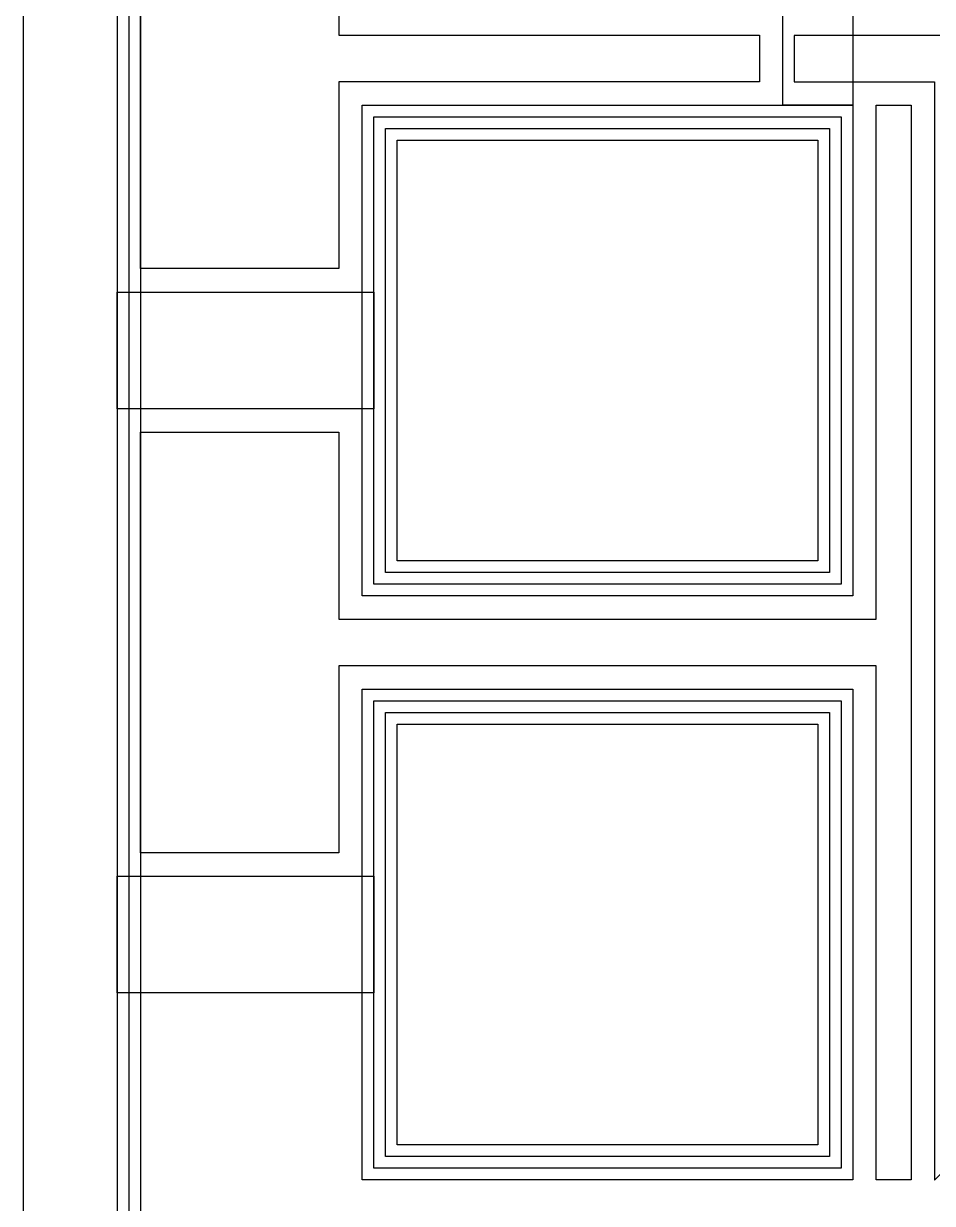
# Model space of a CAD drawing. Extents: x 17 to 2017, y 12 to 3012.
# Drawn here: x 17 to 406, y 2022 to 2527 of the extents above; entities that cross this region are included whole.
import ezdxf

# ---------------------------------------------------------------- set-up
doc = ezdxf.new("R2010")
doc.units = 0
doc.header["$MEASUREMENT"] = 0
for name, color, linetype in [('L12D0_ETCH', 190, 'CONTINUOUS'), ('L14D0_AU', 2, 'CONTINUOUS'), ('L3D0_BASE', 3, 'CONTINUOUS'), ('L4D0_CNTR', 1, 'CONTINUOUS'), ('L7D0_DE', 42, 'CONTINUOUS'), ('L8D0_WIRE', 5, 'CONTINUOUS')]:
    doc.layers.add(name, color=color, linetype=linetype)

msp = doc.modelspace()

# ---------------------------------------------------------------- linework, layer by layer
at = {"layer": 'L12D0_ETCH'}
msp.add_lwpolyline([(16.55, 2962.27), (66.55, 2962.27), (66.55, 62.27), (1966.55, 62.27), (1966.55, 2962.27), (16.55, 2962.27), (16.55, 3012.27), (2016.55, 3012.27), (2016.55, 12.27), (16.55, 12.27)], close=True, dxfattribs=at)
at = {"layer": 'L14D0_AU'}
for points in [[(151.55, 2602.27), (151.55, 2522.27), (331.55, 2522.27), (331.55, 2502.27), (151.55, 2502.27), (151.55, 2422.27), (66.55, 2422.27), (66.55, 2602.27)], [(151.55, 2252.27), (151.55, 2172.27), (66.55, 2172.27), (66.55, 2352.27), (151.55, 2352.27), (151.55, 2272.27), (381.55, 2272.27), (381.55, 2492.27), (396.55, 2492.27), (396.55, 2032.27), (381.55, 2032.27), (381.55, 2252.27)], [(356.55, 2477.27), (356.55, 2297.27), (176.55, 2297.27), (176.55, 2477.27)], [(356.55, 2227.27), (356.55, 2047.27), (176.55, 2047.27), (176.55, 2227.27)]]:
    msp.add_lwpolyline(points, close=True, dxfattribs=at)
at = {"layer": 'L3D0_BASE'}
for points in [[(16.55, 3012.27), (56.55, 3012.27), (56.55, 52.27), (16.55, 52.27)], [(366.55, 2487.27), (366.55, 2287.27), (166.55, 2287.27), (166.55, 2487.27)], [(56.55, 2412.27), (166.55, 2412.27), (166.55, 2362.27), (56.55, 2362.27)], [(366.55, 2237.27), (366.55, 2037.27), (166.55, 2037.27), (166.55, 2237.27)], [(56.55, 2162.27), (166.55, 2162.27), (166.55, 2112.27), (56.55, 2112.27)]]:
    msp.add_lwpolyline(points, close=True, dxfattribs=at)
at = {"layer": 'L4D0_CNTR'}
for points in [[(16.55, 12.27), (16.55, 2967.27), (61.55, 2967.27), (61.55, 57.27), (1971.55, 57.27), (1971.55, 2967.27), (16.55, 2967.27), (16.55, 3012.27), (2016.55, 3012.27), (2016.55, 12.27)], [(361.55, 2482.27), (361.55, 2292.27), (171.55, 2292.27), (171.55, 2482.27)], [(361.55, 2232.27), (361.55, 2042.27), (171.55, 2042.27), (171.55, 2232.27)]]:
    msp.add_lwpolyline(points, close=True, dxfattribs=at)
at = {"layer": 'L7D0_DE'}
msp.add_lwpolyline([(16.55, 12.45), (16.55, 2972.27), (56.55, 2972.27), (56.55, 52.44), (1976.55, 52.27), (1976.55, 2972.27), (16.55, 2972.27), (16.55, 3012.27), (2016.55, 3012.27), (2016.55, 12.27), (2016.55, 12.27)], close=True, dxfattribs=at)
at = {"layer": 'L8D0_WIRE'}
for points in [[(341.55, 2532.27), (371.55, 2532.27), (371.55, 2492.27), (341.55, 2492.27)], [(346.43, 2502.22), (406.52, 2502.22), (406.52, 2032.18), (426.34, 2051.99), (426.34, 2522.03), (346.43, 2522.03)], [(371.55, 2492.27), (371.55, 2282.27), (161.55, 2282.27), (161.55, 2492.27)], [(371.55, 2242.27), (371.55, 2032.27), (161.55, 2032.27), (161.55, 2242.27)]]:
    msp.add_lwpolyline(points, close=True, dxfattribs=at)

doc.saveas('drawing.dxf')
